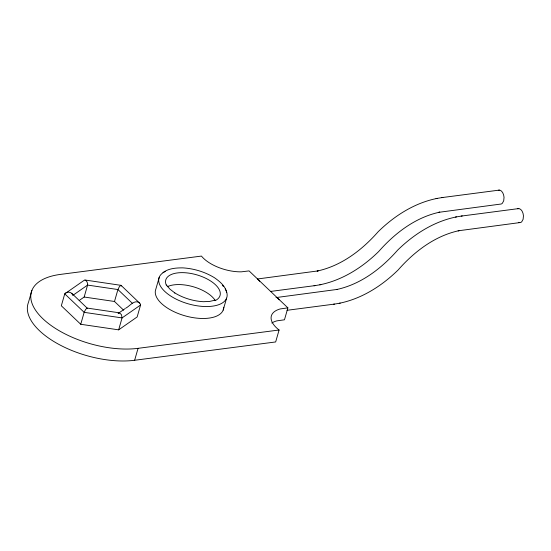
<?xml version="1.0" encoding="UTF-8"?>
<svg xmlns="http://www.w3.org/2000/svg" width="551" height="551" viewBox="0 0 551 551"><rect width="100%" height="100%" fill="white"/><g stroke="black" fill="none" stroke-linecap="round" stroke-linejoin="round"><path stroke-width="0.83" d="M31.896 290.418L28.473 302.354A70.583 33.57 16 0 0 58.551 344.223A70.583 33.57 16 0 0 134.637 360.271L275.665 341.951L279.088 330.008A31.193 14.836 16 0 1 280.28 308.925L287.884 307.864L284.461 319.8L276.857 320.861A31.193 14.836 16 0 0 271.815 323.01M79.234 300.46L84.165 297.023L87.588 285.081C88.236 282.821 85.433 278.076 83.249 280.948L64.749 293.855L61.326 305.791L80.735 324.277L118.651 329.849L137.151 316.949L140.574 305.006L140.133 303.622L121.068 285.356L85.054 280.011M80.735 324.277L84.158 312.341L85.653 309.421L87.099 308.071L119.533 312.844L121.468 314.683L122.067 317.913L118.651 329.849M123.631 310.179L114.498 301.48L117.921 289.544L119.415 286.623L120.862 285.28M134.637 360.271L138.06 348.335L279.088 330.008M159.253 277.229L155.83 289.165A35.292 16.785 16 0 0 186.238 316.157A35.292 16.785 16 0 0 223.734 307.238M223.169 310.123L226.592 298.181M125.8 308.147C129.733 306.253 134.589 298.876 139.617 303.016M118.079 313.292L119.533 312.844M73.497 294.916L87.588 285.081L117.921 289.544L132.529 303.456M118.403 313.312L125.132 308.622M140.574 305.006L122.067 317.913L84.158 312.341L64.749 293.855C66.347 291.644 69.894 291.672 71.837 293.414L87.437 308.388M162.972 272.58C168.537 268.44 175.679 267.862 182.374 267.869L182.705 267.862C193.911 268.544 204.938 271.863 214.504 277.759C219.739 281.43 225.207 285.886 226.73 292.423M437.06 198.415C414.552 202.933 394.447 215.772 378.213 231.682C362.055 250.03 341.468 265.858 317.135 271.064L318.141 270.892L257.455 278.985M456.476 216.894C433.961 221.412 413.863 234.258 397.622 250.161C381.464 268.509 360.877 284.337 336.544 289.55L337.549 289.378L276.01 297.574M319.821 284.805C342.329 280.287 362.434 267.449 378.668 251.545C394.826 233.19 415.413 217.363 439.746 212.156L438.741 212.328L500.28 204.125A7.06 4.181 82.6 0 0 502.326 203.298L503.704 200.805L504.041 197.327A7.06 4.181 82.6 0 0 498.29 190.274M339.23 303.291C361.738 298.766 381.843 285.928 398.077 270.024C414.235 251.669 434.829 235.849 459.155 230.635L458.15 230.807L519.689 222.611M215.186 300.123L209.642 301.438L203.312 301.707C193.16 301.094 183.18 298.084 174.509 292.746L174.839 292.946L169.832 289.055L166.436 284.95M441.799 197.616L499.364 190.095M461.208 216.095L518.773 208.574M271.009 291.376L315.082 285.604M287.05 310.296L334.491 304.09M436.055 198.587L442.859 197.437M455.463 217.066L462.268 215.916M314.022 285.783L320.827 284.64M333.431 304.269L340.236 303.119M84.165 297.023L114.498 301.48M287.884 307.864L249.066 270.899L241.324 271.836A31.193 14.836 16 0 1 201.446 256.084L60.417 274.405A70.583 33.57 16 0 0 42.826 318.698A70.583 33.57 16 0 0 138.06 348.335M71.837 293.414L72.787 295.405M121.068 285.356L121.227 285.99M277.119 297.871A7.06 4.181 82.6 0 1 279.123 299.785M257.71 279.391A7.06 4.181 82.6 0 1 259.714 281.299M167.194 286.747A28.232 13.431 16 0 1 193.298 286.761A28.232 13.431 16 0 1 215.31 300.639M225.187 288.951A35.292 16.785 16 0 1 187.96 303.746A35.292 16.785 16 0 1 165.286 271.471M222.328 285.253A35.292 16.785 16 0 1 223.417 286.486M166.292 285.149A28.232 13.431 16 0 1 198.133 275.252A28.232 13.431 16 0 1 215.227 300.598M518.581 222.315A7.06 4.181 82.6 0 0 521.742 221.778L523.113 219.291L523.45 215.806A7.06 4.181 82.6 0 0 517.699 208.76"/></g></svg>
